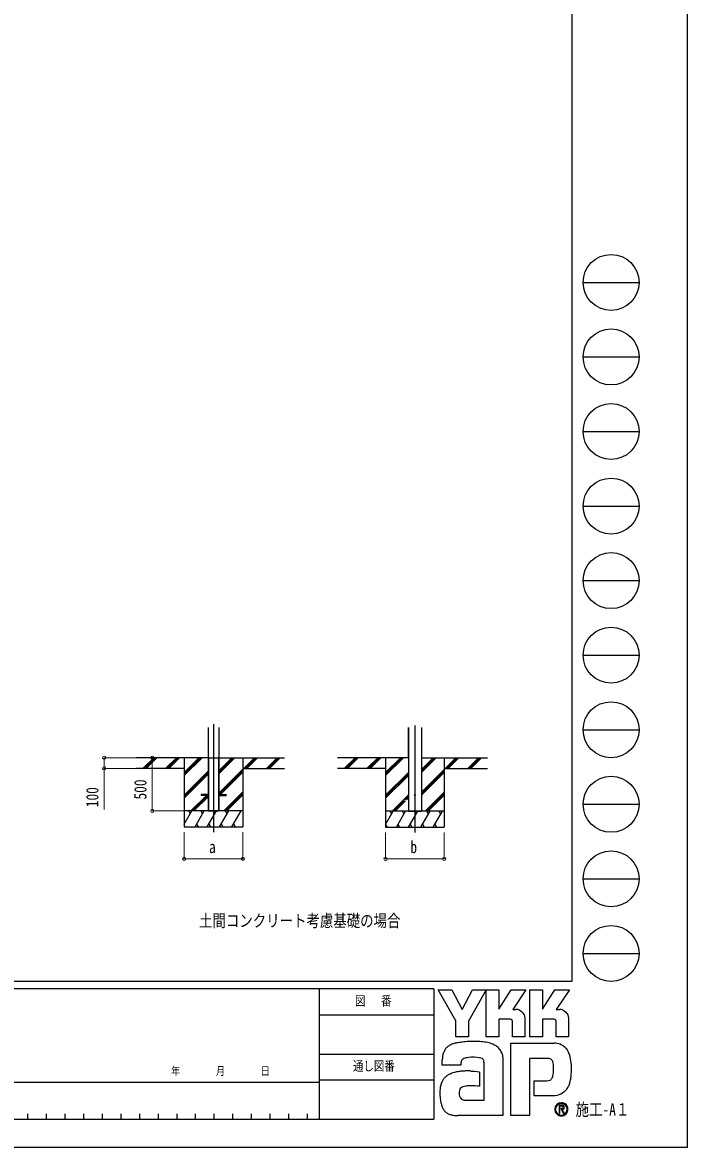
# Model space of a CAD drawing. Units: millimetres, scale not verified. Extents: x -14718 to 14718, y -10396 to 10396.
# Drawn here: x 8475 to 14718, y -10396 to 166 of the extents above; entities that cross this region are included whole.
import ezdxf
from ezdxf.enums import TextEntityAlignment as Align

# ---------------------------------------------------------------- set-up
doc = ezdxf.new("R2010")
doc.units = ezdxf.units.MM
doc.header["$LTSCALE"] = 50
for name, color, linetype in [('0-2_USER1', 3, 'Continuous'), ('0-3_YKK_12', 2, 'Continuous'), ('0-4_YKK_A1', 4, 'Continuous'), ('0-6_YKK_ZWAK', 7, 'Continuous')]:
    doc.layers.add(name, color=color, linetype=linetype)
doc.layers.add('0-5_YKK_D', color=6, linetype='Continuous', lineweight=18)
doc.styles.add('ＭＳ ゴシック', font='')
doc.styles.get('ＭＳ ゴシック').set_extended_font_data('MS Gothic')

msp = doc.modelspace()

# ---------------------------------------------------------------- linework, layer by layer
at = {"layer": '0-3_YKK_12'}
for p, q in [((10268.37, -6422.45), (10268.37, -7436.3)), ((12158.37, -6434.1), (12158.37, -7437.3))]:
    msp.add_line(p, q, dxfattribs=at)
at = {"layer": '0-4_YKK_A1'}
for p, q in [((10218.37, -6451.95), (10218.37, -7236.3)), ((10218.37, -6451.95), (10218.37, -7236.3)), ((10318.37, -6451.95), (10318.37, -7236.3)), ((10318.37, -6451.95), (10318.37, -7236.3)), ((12097.07, -6451.95), (12097.07, -6737.3)), ((12097.47, -6451.95), (12097.47, -7237.3)), ((12219.27, -6451.95), (12219.27, -7237.3)), ((12220.87, -6451.95), (12220.87, -6737.3)), ((10218.37, -6736.3), (9542.42, -6736.3)), ((9609.1, -6834.9), (9707.7, -6736.3)), ((9621.84, -6836.3), (9721.84, -6736.3)), ((9635.99, -6836.3), (9735.99, -6736.3)), ((9821.24, -6834.9), (9919.83, -6736.3)), ((9833.98, -6836.3), (9933.98, -6736.3)), ((9848.12, -6836.3), (9948.12, -6736.3)), ((9993.37, -6736.3), (9993.37, -7386.3)), ((9993.37, -6903.18), (10160.25, -6736.3)), ((9993.37, -6889.04), (10146.11, -6736.3)), ((9993.37, -6874.9), (10131.97, -6736.3)), ((10218.37, -6736.3), (10318.37, -6736.3)), ((10220.87, -6736.3), (10220.87, -7236.3)), ((10222.37, -6736.3), (10222.37, -7236.3)), ((10314.37, -6736.3), (10314.37, -7236.3)), ((10315.87, -6736.3), (10315.87, -7236.3)), ((10318.37, -6886.55), (10468.62, -6736.3)), ((10318.37, -6872.41), (10454.48, -6736.3)), ((10318.37, -6858.26), (10440.33, -6736.3)), ((10318.37, -6736.3), (10933.99, -6736.3)), ((10543.37, -6736.3), (10543.37, -7386.3)), ((10552.47, -6836.3), (10652.47, -6736.3)), ((10566.61, -6836.3), (10666.61, -6736.3)), ((10580.75, -6836.3), (10680.75, -6736.3)), ((10764.6, -6836.3), (10864.6, -6736.3)), ((10778.74, -6836.3), (10878.74, -6736.3)), ((10792.88, -6836.3), (10892.88, -6736.3)), ((12097.47, -6737.3), (11432.42, -6737.3)), ((11499.11, -6835.9), (11597.7, -6737.3)), ((11511.84, -6837.3), (11611.85, -6737.3)), ((11525.99, -6837.3), (11625.99, -6737.3)), ((11711.24, -6835.9), (11809.84, -6737.3)), ((11723.98, -6837.3), (11823.98, -6737.3)), ((11738.12, -6837.3), (11838.12, -6737.3)), ((11883.37, -6737.3), (11883.37, -7387.3)), ((11883.37, -6904.18), (12050.25, -6737.3)), ((11883.37, -6890.04), (12036.11, -6737.3)), ((11883.37, -6875.9), (12021.97, -6737.3)), ((12096.17, -6737.3), (12096.77, -6737.3)), ((12219.27, -6876.65), (12358.62, -6737.3)), ((12219.27, -6862.51), (12344.48, -6737.3)), ((12219.27, -6848.36), (12330.33, -6737.3)), ((12219.27, -6737.3), (12841.58, -6737.3)), ((12219.27, -6737.3), (12219.37, -6737.3)), ((12219.37, -6737.3), (12219.67, -6737.3)), ((12220.57, -6737.3), (12220.87, -6737.3)), ((12433.37, -6737.3), (12433.37, -7387.3)), ((12442.47, -6837.3), (12542.47, -6737.3)), ((12456.61, -6837.3), (12556.61, -6737.3)), ((12470.75, -6837.3), (12570.75, -6737.3)), ((12654.6, -6837.3), (12754.6, -6737.3)), ((12668.74, -6837.3), (12768.74, -6737.3)), ((12682.88, -6837.3), (12782.88, -6737.3)), ((9993.37, -6836.3), (9542.42, -6836.3)), ((9993.37, -7087.03), (10218.37, -6862.03)), ((10318.37, -7070.39), (10543.37, -6845.4)), ((10321.11, -7081.8), (10543.37, -6859.54)), ((10543.37, -6836.3), (10933.99, -6836.3)), ((11883.37, -6837.3), (11432.42, -6837.3)), ((12219.27, -7060.49), (12433.37, -6846.4)), ((12219.27, -7074.64), (12433.37, -6860.54)), ((12433.37, -6837.3), (12841.58, -6837.3)), ((9993.37, -7101.17), (10218.37, -6876.17)), ((9993.37, -7115.31), (10218.37, -6890.31)), ((10335.25, -7081.8), (10543.37, -6873.68)), ((11883.37, -7088.03), (12097.47, -6873.93)), ((11883.37, -7102.17), (12097.47, -6888.07)), ((11883.37, -7116.31), (12097.47, -6902.21)), ((12219.27, -7088.78), (12433.37, -6874.68)), ((10210.73, -7081.8), (10218.37, -7074.16)), ((10364.59, -7236.3), (10543.37, -7057.53)), ((10378.74, -7236.3), (10543.37, -7071.67)), ((12254.59, -7237.3), (12433.37, -7058.53)), ((12268.74, -7237.3), (12433.37, -7072.67)), ((10056.23, -7236.3), (10201.73, -7090.8)), ((10070.37, -7236.3), (10215.87, -7090.8)), ((10084.51, -7236.3), (10218.37, -7102.44)), ((10218.37, -7081.8), (10150.87, -7081.8)), ((10150.87, -7081.8), (10150.87, -7090.8)), ((10218.37, -7090.8), (10150.87, -7090.8)), ((10318.37, -7081.8), (10385.87, -7081.8)), ((10318.37, -7098.68), (10326.25, -7090.8)), ((10318.37, -7090.8), (10385.87, -7090.8)), ((10385.87, -7081.8), (10385.87, -7090.8)), ((10392.88, -7236.3), (10543.37, -7085.81)), ((11946.23, -7237.3), (12097.47, -7086.06)), ((11960.37, -7237.3), (12058.37, -7139.3)), ((11974.51, -7237.3), (12070.01, -7141.8)), ((12064.87, -7132.8), (12097.47, -7100.2)), ((12079.01, -7132.8), (12097.47, -7114.34)), ((12282.88, -7237.3), (12433.37, -7086.81)), ((10543.37, -7236.3), (9993.37, -7236.3)), ((9993.37, -7361.75), (10065.8, -7236.3)), ((10050.8, -7262.28), (10035.8, -7236.3)), ((10094.67, -7386.3), (10181.27, -7236.3)), ((10166.27, -7262.28), (10151.27, -7236.3)), ((10210.14, -7386.3), (10296.74, -7236.3)), ((10218.37, -7236.3), (10318.37, -7236.3)), ((10281.74, -7262.28), (10266.74, -7236.3)), ((10325.61, -7386.3), (10412.21, -7236.3)), ((10397.21, -7262.28), (10382.21, -7236.3)), ((10441.08, -7386.3), (10527.68, -7236.3)), ((12433.37, -7237.3), (11883.37, -7237.3)), ((11883.37, -7362.75), (11955.8, -7237.3)), ((11940.8, -7263.28), (11925.8, -7237.3)), ((11984.67, -7387.3), (12071.27, -7237.3)), ((12056.27, -7263.28), (12041.27, -7237.3)), ((12097.47, -7237.3), (12219.27, -7237.3)), ((12100.14, -7387.3), (12186.74, -7237.3)), ((12171.74, -7263.28), (12156.74, -7237.3)), ((12215.61, -7387.3), (12302.21, -7237.3)), ((12287.21, -7263.28), (12272.21, -7237.3)), ((12331.08, -7387.3), (12417.68, -7237.3)), ((12402.68, -7263.28), (12387.68, -7237.3)), ((9993.37, -7386.3), (10543.37, -7386.3)), ((10109.66, -7360.32), (10124.66, -7386.3)), ((10225.13, -7360.32), (10240.13, -7386.3)), ((10340.61, -7360.32), (10355.6, -7386.3)), ((10456.07, -7360.32), (10471.07, -7386.3)), ((11883.37, -7387.3), (12433.37, -7387.3)), ((11884.2, -7361.32), (11899.19, -7387.3)), ((11999.67, -7361.32), (12014.66, -7387.3)), ((12115.14, -7361.32), (12130.13, -7387.3)), ((12230.61, -7361.32), (12245.61, -7387.3)), ((12346.08, -7361.32), (12361.07, -7387.3))]:
    msp.add_line(p, q, dxfattribs=at)
for points in [[(12095.87, -6451.95), (12095.87, -6737.3), (12096.17, -6737.3)], [(12219.67, -6451.95), (12219.67, -6737.3), (12219.97, -6737.3), (12220.57, -6737.3)], [(12096.77, -6737.3), (12097.07, -6737.3), (12097.37, -6737.3), (12097.47, -6737.3)]]:
    msp.add_lwpolyline(points, dxfattribs=at)
msp.add_circle((12158.37, -7087.3), 5, dxfattribs=at)
at = {"layer": '0-5_YKK_D'}
for p, q in [((9608.03, -6736.3), (9241.42, -6736.3)), ((9767.31, -6736.3), (9692.37, -6736.3)), ((9693.37, -6736.3), (9693.37, -7236.3)), ((9608.03, -6836.3), (9241.42, -6836.3)), ((9992.37, -7236.3), (9692.37, -7236.3)), ((9993.37, -7436.3), (9993.37, -7687.3)), ((10543.37, -7436.3), (10543.37, -7687.3)), ((11883.37, -7437.3), (11883.37, -7688.3)), ((12433.37, -7437.3), (12433.37, -7688.3)), ((9993.37, -7686.3), (10543.37, -7686.3)), ((11883.37, -7687.3), (12433.37, -7687.3))]:
    msp.add_line(p, q, dxfattribs=at)
msp.add_lwpolyline([(9242.42, -6736.3), (9242.42, -6836.3), (9242.42, -7221.4)], dxfattribs=at)
for centre, radius in [((9242.42, -6736.3), 14.88), ((9693.37, -6736.3), 14.88), ((9242.42, -6836.3), 14.88), ((9693.37, -7236.3), 14.88), ((9993.37, -7686.3), 14.88), ((10543.37, -7686.3), 14.88), ((11883.37, -7687.3), 14.88), ((12433.37, -7687.3), 14.88), ((14715.1, -10393.8), 2.4)]:
    msp.add_circle(centre, radius, dxfattribs=at)
at = {"layer": '0-6_YKK_ZWAK'}
for p, q in [((13632.57, 9713.7), (13632.57, -8836.3)), ((13737.57, -2273.8), (14262.57, -2273.8)), ((13737.57, -2973.8), (14262.57, -2973.8)), ((13737.57, -3673.8), (14262.57, -3673.8)), ((13737.57, -4373.8), (14262.57, -4373.8)), ((13737.57, -5073.8), (14262.57, -5073.8)), ((13737.57, -5773.8), (14262.57, -5773.8)), ((13737.57, -6473.8), (14262.57, -6473.8)), ((13737.57, -7173.8), (14262.57, -7173.8)), ((13737.57, -7873.8), (14262.57, -7873.8)), ((13737.57, -8573.8), (14262.57, -8573.8)), ((13632.57, -8836.3), (-13667.43, -8836.3)), ((11261.32, -8906.3), (7647.57, -8906.3)), ((11261.32, -8906.3), (11261.32, -10131.3)), ((12337.57, -8906.3), (11261.32, -8906.3)), ((12337.57, -8906.3), (12337.57, -10131.3)), ((11261.32, -9151.3), (12337.57, -9151.3)), ((11261.32, -9518.8), (12337.57, -9518.8)), ((7647.57, -9781.3), (11261.32, -9781.3)), ((12337.57, -9763.8), (11261.32, -9763.8)), ((7647.57, -10131.3), (11261.32, -10131.3)), ((8522.57, -10078.8), (8522.57, -10131.3)), ((8697.57, -10078.8), (8697.57, -10131.3)), ((8872.57, -10078.8), (8872.57, -10131.3)), ((9047.57, -10078.8), (9047.57, -10131.3)), ((9222.57, -10078.8), (9222.57, -10131.3)), ((9397.57, -10078.8), (9397.57, -10131.3)), ((9572.57, -10078.8), (9572.57, -10131.3)), ((9747.57, -10078.8), (9747.57, -10131.3)), ((9922.57, -10078.8), (9922.57, -10131.3)), ((10097.57, -10078.8), (10097.57, -10131.3)), ((10272.57, -10078.8), (10272.57, -10131.3)), ((10447.57, -10078.8), (10447.57, -10131.3)), ((10622.57, -10078.8), (10622.57, -10131.3)), ((10797.57, -10078.8), (10797.57, -10131.3)), ((10972.57, -10078.8), (10972.57, -10131.3)), ((11147.57, -10078.8), (11147.57, -10131.3)), ((11261.32, -10131.3), (12337.57, -10131.3)), ((13533.36, -10092.73), (13533.36, -10092.73))]:
    msp.add_line(p, q, dxfattribs=at)
for points in [[(-14717.5, -10393.8), (14717.5, -10393.8), (14717.5, 10396.2), (-14717.5, 10396.2)], [(12376.07, -8916.8), (12504.91, -8916.8), (12601.65, -9099.15), (12698.14, -8916.8), (12827.07, -8916.8), (12661.85, -9210.77), (12661.85, -9358.27), (12544.34, -9358.27), (12544.34, -9206.8)]]:
    msp.add_lwpolyline(points, close=True, dxfattribs=at)
for points in [[(13056.91, -9191.93), (12945.69, -9191.93), (12945.69, -9358.14), (12827.2, -9358.14), (12827.2, -8916.8), (12945.69, -8916.8), (12945.69, -9097.35), (13062.24, -8916.8), (13201.44, -8916.8), (13076.56, -9099.54), (13080.98, -9099.54), (13085.87, -9099.54), (13090.88, -9099.54), (13095.71, -9099.54), (13100.03, -9099.54), (13103.51, -9099.54), (13105.84, -9099.54), (13106.68, -9099.54)], [(13466.29, -9191.93), (13355.19, -9191.93), (13355.19, -9358.27), (13236.64, -9358.27), (13236.64, -8916.8), (13355.19, -8916.8), (13355.19, -9097.35), (13471.61, -8916.8), (13610.81, -8916.8), (13485.93, -9099.54), (13490.4, -9099.54), (13495.31, -9099.54), (13500.33, -9099.54), (13505.15, -9099.54), (13509.45, -9099.54), (13512.91, -9099.54), (13515.22, -9099.54), (13516.06, -9099.54)], [(13140.77, -9106.55), (13154.92, -9114.63), (13166.9, -9125.17), (13176.54, -9137.72), (13183.64, -9151.82), (13188.04, -9167.04), (13189.54, -9182.92), (13189.54, -9358.56), (13073.94, -9358.56), (13073.94, -9208.73)], [(13550.19, -9106.55), (13564.38, -9114.63), (13576.41, -9125.17), (13586.09, -9137.72), (13593.24, -9151.82), (13597.66, -9167.04), (13599.18, -9182.92), (13599.18, -9358.27), (13483.31, -9358.27), (13483.31, -9208.73)], [(13401.04, -9559.07), (13234.18, -9559.07), (13234.18, -10096.3), (13059.31, -10096.3), (13059.31, -9416.57), (13465.73, -9416.57)], [(13575.5, -9464.59), (13586.9, -9478.99), (13595.45, -9492.93), (13601.41, -9505.55)], [(12616.79, -9561.89), (12608.65, -9566.47), (12602.31, -9572.06), (12597.51, -9578.59), (12594.02, -9585.98), (12591.62, -9594.16), (12590.06, -9603.04), (12589.12, -9612.56), (12588.55, -9622.64), (12413.61, -9623.06), (12414.12, -9599.13), (12415.09, -9572.25)], [(12976.98, -9515.88), (12981.95, -9535.96), (12984.76, -9557.45), (12985.65, -9580.35), (12985.65, -10096.3), (12563.43, -10096.3)], [(12683.81, -9678.15), (12716.93, -9680.33), (12742.96, -9683.25), (12759.99, -9685.98), (12766.09, -9687.61), (12766.09, -9821.45), (12746.73, -9819.41), (12725.5, -9818.26), (12703.76, -9817.82), (12682.9, -9817.88), (12664.29, -9818.27), (12649.29, -9818.78), (12639.29, -9819.23), (12635.65, -9819.42), (12620.52, -9822.19), (12607.47, -9826.52), (12596.51, -9832.44), (12587.63, -9839.99), (12580.84, -9849.19), (12576.14, -9860.07), (12573.53, -9872.65), (12573, -9886.97), (12574.67, -9902.71), (12578.01, -9915.73), (12582.82, -9926.26), (12588.89, -9934.56), (12596.01, -9940.88), (12603.97, -9945.47), (12612.56, -9948.57), (12621.56, -9950.43), (12807.42, -9950.43), (12807.42, -9606.56), (12807.47, -9599.74), (12807.12, -9593.08), (12806.24, -9586.65), (12804.75, -9580.56), (12802.52, -9574.89), (12799.45, -9569.72), (12795.43, -9565.14), (12790.36, -9561.24)], [(12790.36, -9561.24), (12779.46, -9556.96), (12762.03, -9553.33), (12739.79, -9550.66), (12714.48, -9549.23), (12687.79, -9549.34), (12661.47, -9551.29)], [(13460.39, -9662.29), (13460.17, -9640.01), (13459.11, -9619.94), (13456.6, -9602.32), (13452.03, -9587.37)], [(13560.97, -9872.2), (13544.82, -9884.75), (13528.01, -9894.62), (13510.64, -9901.98), (13492.85, -9907.02), (13474.77, -9909.91), (13456.52, -9910.83), (13276.76, -9910.83), (13276.76, -9769.62), (13378.13, -9769.62), (13396.82, -9769.36), (13413.25, -9767.77), (13427.35, -9763.63)], [(13561.12, -10017.89), (13561.04, -10015.84), (13560.78, -10013.86), (13560.36, -10011.97), (13559.77, -10010.16), (13559.01, -10008.44), (13558.09, -10006.83), (13557.02, -10005.33), (13555.78, -10003.94), (13554.16, -10002.51), (13552.36, -10001.26), (13550.39, -10000.2), (13548.26, -9999.32), (13545.97, -9998.64), (13543.54, -9998.15), (13540.97, -9997.85), (13538.27, -9997.75), (13511.74, -9997.75), (13511.74, -10075.79), (13519.76, -10075.79), (13519.76, -10005.71), (13538.27, -10005.71), (13540.18, -10005.77), (13541.98, -10005.96), (13543.66, -10006.27), (13545.22, -10006.7), (13546.65, -10007.25), (13547.95, -10007.91), (13549.11, -10008.69), (13550.13, -10009.58)], [(13553.26, -10017.89), (13552.77, -10021.64), (13551.43, -10024.6), (13549.41, -10026.85), (13546.91, -10028.49), (13544.1, -10029.6), (13541.17, -10030.29), (13538.29, -10030.64), (13535.65, -10030.73), (13528.71, -10030.73), (13532.21, -10036.69), (13555.13, -10076.05), (13564.3, -10076.05), (13542.2, -10038.17), (13544.27, -10037.76), (13546.24, -10037.23), (13548.12, -10036.6), (13549.88, -10035.86), (13551.54, -10035.01), (13553.08, -10034.05), (13554.49, -10032.99), (13555.78, -10031.81)]]:
    msp.add_lwpolyline(points, dxfattribs=at)
for centre in [(14000.07, -2273.8), (14000.07, -2973.8), (14000.07, -3673.8), (14000.07, -4373.8), (14000.07, -5073.8), (14000.07, -5773.8), (14000.07, -6473.8), (14000.07, -7173.8), (14000.07, -7873.8), (14000.07, -8573.8)]:
    msp.add_circle(centre, 262.5, dxfattribs=at)
for centre, radius, start, end in [((13106.86, -9186.96), 87.42, 78.26798, 90.11215), ((13108.11, -9180.6), 80.94, 66.19963, 78.22058), ((13516.23, -9187.12), 87.58, 78.27851, 90.10826), ((13517.43, -9180.98), 81.32, 66.2483, 78.23226), ((13057.53, -9208.33), 16.41, 358.57817, 92.1683), ((13466.98, -9208.25), 16.33, 358.29941, 92.43455), ((12720.64, -10393.96), 994, 91.6169, 94.94971), ((12716.79, -10233.01), 833.01, 87.51794, 91.66439), ((12570.62, -9558.31), 152.53, 152.2125, 163.4865), ((12547.28, -9546.24), 126.25, 138.03852, 152.12015), ((12547.26, -9546.83), 126.64, 122.60463, 137.83438), ((12564, -9573.91), 158.47, 108.37421, 122.42809), ((12590.52, -9668.22), 256.38, 100.93159, 107.35499), ((12677.19, -10088.66), 685.64, 97.86054, 101.37938), ((12717.87, -10371.33), 971.23, 94.90201, 97.9576), ((12727.61, -10001.02), 600.77, 81.92631, 87.59083), ((12759.56, -9782.11), 379.54, 73.67137, 82.05943), ((12806.94, -9623.51), 214.03, 60.60528, 73.9085), ((12826.34, -9584.83), 170.81, 52.17347, 59.90542), ((12843.69, -9562.37), 142.43, 43.55042, 52.14561), ((12853.25, -9553.13), 129.14, 34.48659, 43.50182), ((12853.31, -9552.93), 128.97, 25.58915, 34.43128), ((12841.84, -9558.31), 141.65, 17.43089, 25.54591), ((13459.09, -9603.55), 187.09, 78.73198, 87.96551), ((13464.58, -9575.49), 158.51, 69.03034, 78.69541), ((13469.69, -9561.85), 143.94, 59.39484, 68.9885), ((13472.06, -9557.7), 139.16, 50.3012, 59.3616), ((13471.19, -9558.68), 140.47, 42.05209, 50.28551), ((13401.82, -9598.64), 220.22, 14.76267, 25.00486), ((12732.32, -9590.4), 317.75, 171.55622, 176.72493), ((12624.64, -9574.33), 208.88, 163.48385, 171.57982), ((12662.97, -9671.5), 118.94, 102.4979, 112.84632), ((12685.98, -9770.78), 220.85, 96.37207, 102.75341), ((13402, -9644.84), 85.77, 77.94572, 90.63794), ((13409.45, -9609.86), 50.01, 60.20991, 77.92418), ((13414.28, -9600.77), 39.72, 39.8078, 59.75378), ((13407.49, -9605.96), 48.26, 22.65544, 39.38165), ((13266.76, -9635.45), 360.21, 7.9139, 14.95041), ((13131.85, -9655.07), 496.54, 2.54376, 8.01251), ((12550.56, -9849.6), 155.81, 120.60724, 130.53081), ((12567.15, -9877.81), 188.53, 112.58838, 120.58162), ((12589.48, -9931.45), 246.63, 106.61303, 112.59024), ((12624.58, -10049.45), 369.75, 99.87193, 106.59825), ((12644.25, -10160.25), 482.28, 94.78469, 99.91711), ((12653.83, -10270.5), 592.94, 90.80099, 94.81812), ((12655.28, -10352.59), 675.05, 87.57779, 90.82714), ((13273.74, -9682.45), 185.88, 347.14308, 355.40008), ((13062.71, -9664.32), 397.69, 355.2339, 0.29193), ((13076.59, -9660.56), 551.86, 352.8937, 357.82206), ((13054.52, -9659.14), 573.97, 357.76419, 2.60674), ((12631.44, -9871.23), 238.02, 164.97537, 174.56739), ((12573.6, -9855.81), 178.16, 153.89178, 164.94341), ((12547.25, -9843.14), 148.92, 142.04688, 153.80771), ((12542.16, -9839.5), 142.67, 130.60221, 141.94427), ((13411.02, -9726.8), 40.29, 293.91672, 314.09376), ((13405.52, -9721.95), 47.6, 314.78099, 333.92928), ((13370.17, -9704.78), 86.9, 334.00676, 347.34989), ((13476.26, -9761.79), 137.72, 326.23251, 339.61931), ((13346.92, -9711.71), 276.41, 339.22498, 347.31457), ((13192.02, -9675.57), 435.46, 347.15166, 352.97565), ((12733.47, -9881), 340.51, 174.55588, 182.47272), ((12923.74, -9878.01), 530.77, 181.90948, 187.89042), ((13444.3, -9740.65), 175.83, 311.57033, 318.66243), ((13423.95, -9722.8), 202.9, 318.67367, 325.29112), ((12700.42, -9909.42), 305.25, 187.80471, 196.36971), ((12582.52, -9944.25), 182.31, 196.3102, 208.20993), ((12531.17, -9971.58), 124.15, 208.29777, 223.35561), ((13533.46, -10037.46), 61.74, 90.09157, 179.92363), ((13533.07, -10037.26), 54.9, 134.8007, 180.12175), ((13533.23, -10036.95), 54.8, 89.86602, 135.149), ((13533.45, -10037.35), 61.63, 44.93442, 90.08536), ((13533.47, -10037.37), 55.21, 45.03108, 90.11509), ((13541.53, -10017.56), 11.73, 358.3894, 42.86139), ((13541.76, -10018.45), 19.37, 316.37674, 1.6565), ((13533.51, -10037.39), 55.2, 0.00643, 45.07115), ((13533.94, -10037.16), 61.15, 359.78949, 45.13288), ((12519.59, -9981.77), 108.73, 223.64205, 239.63663), ((12529.2, -9964.28), 128.68, 239.8785, 253.65355), ((12546.8, -9903.83), 191.64, 253.69102, 263.74909), ((12561.7, -9771.14), 325.16, 263.68487, 270.30455), ((13533.08, -10037.53), 61.37, 179.86065, 225.14399), ((13532.85, -10037.62), 54.68, 179.75513, 225.29722), ((13533.37, -10037.54), 61.57, 224.94536, 269.98445), ((13533.25, -10038.11), 54.62, 224.62822, 270.10973), ((13533.27, -10037.29), 55.44, 270.09072, 359.90926), ((13533.37, -10037.23), 61.88, 269.98802, 314.93777), ((13533.79, -10037.63), 61.3, 314.92572, 0.23508)]:
    msp.add_arc(centre, radius, start, end, dxfattribs=at)

# ---------------------------------------------------------------- texts
at = {"layer": '0-2_USER1', "style": 'ＭＳ ゴシック', "width": 0.8}
msp.add_text('土間コンクリート考慮基礎の場合', height=115.5, dxfattribs=at).set_placement((10132.5, -8359.3), align=Align.BOTTOM_LEFT)
at = {"layer": '0-5_YKK_D', "style": 'ＭＳ ゴシック', "width": 0.8}
for s, p in [('500', (9673.37, -7129.1)), ('100', (9222.42, -7201.4))]:
    msp.add_text(s, height=115.5, rotation=90, dxfattribs=at).set_placement(p, align=Align.BOTTOM_LEFT)
for s, p in [('a', (10226.37, -7666.3)), ('b', (12116.37, -7667.3))]:
    msp.add_text(s, height=115.5, dxfattribs=at).set_placement(p, align=Align.BOTTOM_LEFT)
at = {"layer": '0-6_YKK_ZWAK', "style": 'ＭＳ ゴシック', "width": 0.8}
for s, height, p in [('図\u3000 番', 89.81, (11596.91, -9090.05)), ('通し図番', 89.81, (11577.31, -9702.55)), ('年        月        日', 76.98, (9869.67, -9740.05)), ('施工-A１', 115.5, (13667.57, -10131.3))]:
    msp.add_text(s, height=height, dxfattribs=at).set_placement(p, align=Align.BOTTOM_LEFT)

doc.saveas('drawing.dxf')
